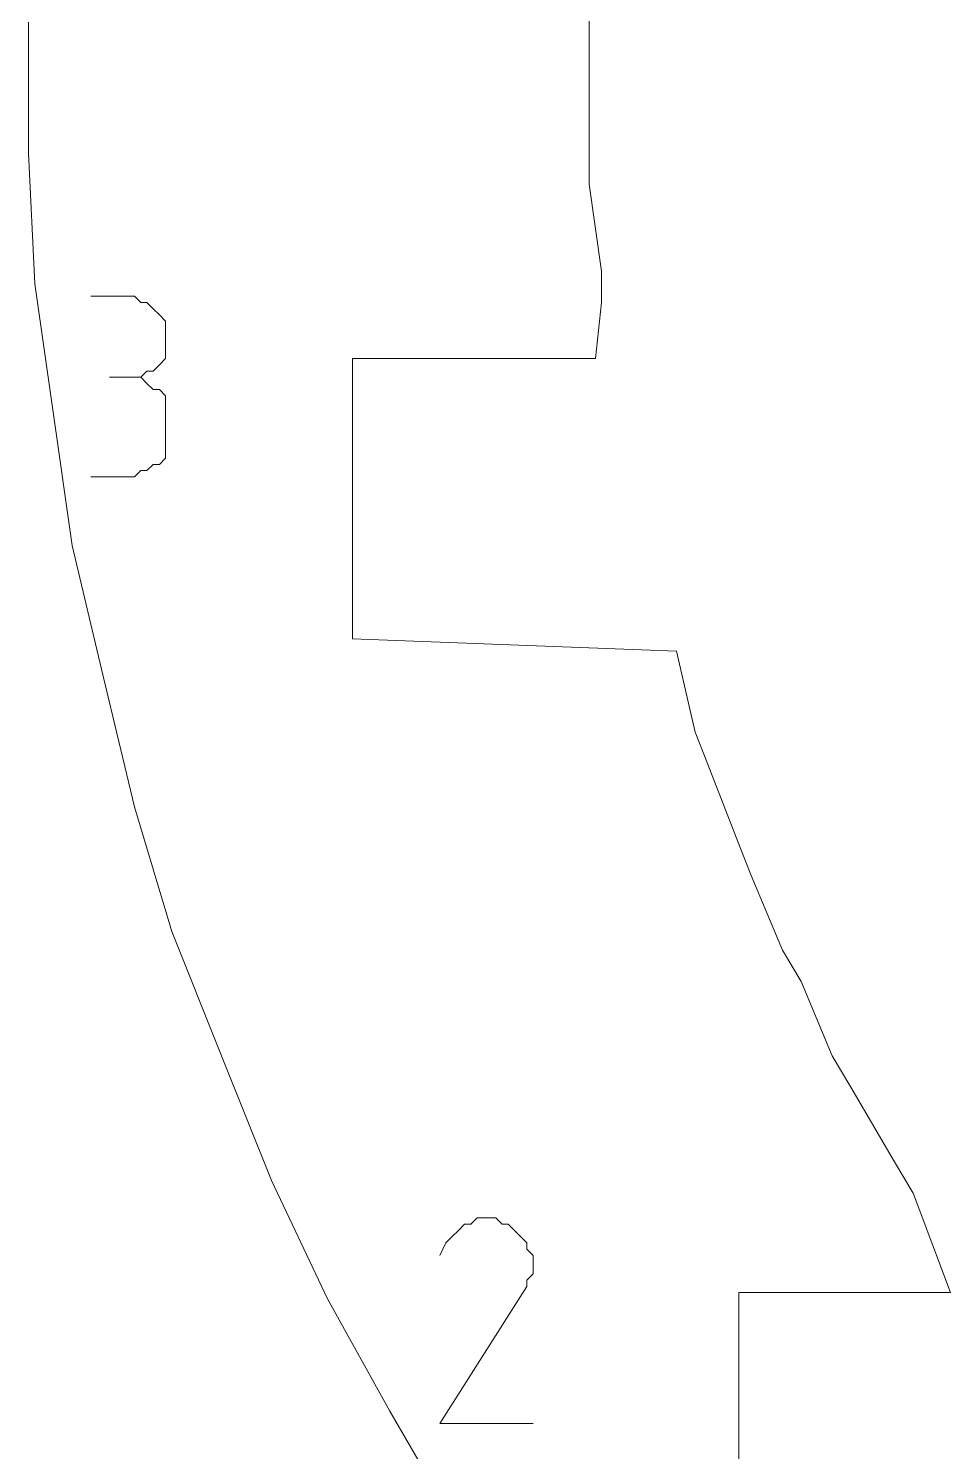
# Model space of a CAD drawing. Header units: centimetres. Extents: x -10.4 to 10.4, y -10.8 to 7.6.
# Drawn here: x 0.091 to 0.929, y -9.502 to -8.209 of the extents above; entities that cross this region are included whole.
import ezdxf
from ezdxf.lldxf.tags import DXFTag

# ---------------------------------------------------------------- set-up
doc = ezdxf.new("R2010")
doc.units = ezdxf.units.CM
doc.header["$MEASUREMENT"] = 0
doc.layers.add('layer 1', color=7, linetype='Continuous')
tags = doc.linetypes.add('New Line1208', pattern=[0.2, 0.1, -0.1]).pattern_tags.tags
tags[6:7] = [DXFTag(74, 4), DXFTag(75, 0), DXFTag(340, '0'), DXFTag(46, 1.0), DXFTag(50, 0.0), DXFTag(44, 0.0), DXFTag(45, 0.0)]
tags[4:5] = [DXFTag(74, 4), DXFTag(75, 0), DXFTag(340, '0'), DXFTag(46, 1.0), DXFTag(50, 0.0), DXFTag(44, 0.0), DXFTag(45, 0.0)]
tags = doc.linetypes.add('New Line1209', pattern=[0.2, 0.1, -0.1]).pattern_tags.tags
tags[6:7] = [DXFTag(74, 4), DXFTag(75, 0), DXFTag(340, '0'), DXFTag(46, 1.0), DXFTag(50, 0.0), DXFTag(44, 0.0), DXFTag(45, 0.0)]
tags[4:5] = [DXFTag(74, 4), DXFTag(75, 0), DXFTag(340, '0'), DXFTag(46, 1.0), DXFTag(50, 0.0), DXFTag(44, 0.0), DXFTag(45, 0.0)]
tags = doc.linetypes.add('New Line1210', pattern=[0.2, 0.1, -0.1]).pattern_tags.tags
tags[6:7] = [DXFTag(74, 4), DXFTag(75, 0), DXFTag(340, '0'), DXFTag(46, 1.0), DXFTag(50, 0.0), DXFTag(44, 0.0), DXFTag(45, 0.0)]
tags[4:5] = [DXFTag(74, 4), DXFTag(75, 0), DXFTag(340, '0'), DXFTag(46, 1.0), DXFTag(50, 0.0), DXFTag(44, 0.0), DXFTag(45, 0.0)]
tags = doc.linetypes.add('New Line1211', pattern=[0.2, 0.1, -0.1]).pattern_tags.tags
tags[6:7] = [DXFTag(74, 4), DXFTag(75, 0), DXFTag(340, '0'), DXFTag(46, 1.0), DXFTag(50, 0.0), DXFTag(44, 0.0), DXFTag(45, 0.0)]
tags[4:5] = [DXFTag(74, 4), DXFTag(75, 0), DXFTag(340, '0'), DXFTag(46, 1.0), DXFTag(50, 0.0), DXFTag(44, 0.0), DXFTag(45, 0.0)]
tags = doc.linetypes.add('New Line1212', pattern=[0.2, 0.1, -0.1]).pattern_tags.tags
tags[6:7] = [DXFTag(74, 4), DXFTag(75, 0), DXFTag(340, '0'), DXFTag(46, 1.0), DXFTag(50, 0.0), DXFTag(44, 0.0), DXFTag(45, 0.0)]
tags[4:5] = [DXFTag(74, 4), DXFTag(75, 0), DXFTag(340, '0'), DXFTag(46, 1.0), DXFTag(50, 0.0), DXFTag(44, 0.0), DXFTag(45, 0.0)]
tags = doc.linetypes.add('New Line1213', pattern=[0.2, 0.1, -0.1]).pattern_tags.tags
tags[6:7] = [DXFTag(74, 4), DXFTag(75, 0), DXFTag(340, '0'), DXFTag(46, 1.0), DXFTag(50, 0.0), DXFTag(44, 0.0), DXFTag(45, 0.0)]
tags[4:5] = [DXFTag(74, 4), DXFTag(75, 0), DXFTag(340, '0'), DXFTag(46, 1.0), DXFTag(50, 0.0), DXFTag(44, 0.0), DXFTag(45, 0.0)]
tags = doc.linetypes.add('New Line1214', pattern=[0.2, 0.1, -0.1]).pattern_tags.tags
tags[6:7] = [DXFTag(74, 4), DXFTag(75, 0), DXFTag(340, '0'), DXFTag(46, 1.0), DXFTag(50, 0.0), DXFTag(44, 0.0), DXFTag(45, 0.0)]
tags[4:5] = [DXFTag(74, 4), DXFTag(75, 0), DXFTag(340, '0'), DXFTag(46, 1.0), DXFTag(50, 0.0), DXFTag(44, 0.0), DXFTag(45, 0.0)]
tags = doc.linetypes.add('New Line1215', pattern=[0.2, 0.1, -0.1]).pattern_tags.tags
tags[6:7] = [DXFTag(74, 4), DXFTag(75, 0), DXFTag(340, '0'), DXFTag(46, 1.0), DXFTag(50, 0.0), DXFTag(44, 0.0), DXFTag(45, 0.0)]
tags[4:5] = [DXFTag(74, 4), DXFTag(75, 0), DXFTag(340, '0'), DXFTag(46, 1.0), DXFTag(50, 0.0), DXFTag(44, 0.0), DXFTag(45, 0.0)]
tags = doc.linetypes.add('New Line1216', pattern=[0.2, 0.1, -0.1]).pattern_tags.tags
tags[6:7] = [DXFTag(74, 4), DXFTag(75, 0), DXFTag(340, '0'), DXFTag(46, 1.0), DXFTag(50, 0.0), DXFTag(44, 0.0), DXFTag(45, 0.0)]
tags[4:5] = [DXFTag(74, 4), DXFTag(75, 0), DXFTag(340, '0'), DXFTag(46, 1.0), DXFTag(50, 0.0), DXFTag(44, 0.0), DXFTag(45, 0.0)]
tags = doc.linetypes.add('New Line1217', pattern=[0.2, 0.1, -0.1]).pattern_tags.tags
tags[6:7] = [DXFTag(74, 4), DXFTag(75, 0), DXFTag(340, '0'), DXFTag(46, 1.0), DXFTag(50, 0.0), DXFTag(44, 0.0), DXFTag(45, 0.0)]
tags[4:5] = [DXFTag(74, 4), DXFTag(75, 0), DXFTag(340, '0'), DXFTag(46, 1.0), DXFTag(50, 0.0), DXFTag(44, 0.0), DXFTag(45, 0.0)]
tags = doc.linetypes.add('New Line1218', pattern=[0.2, 0.1, -0.1]).pattern_tags.tags
tags[6:7] = [DXFTag(74, 4), DXFTag(75, 0), DXFTag(340, '0'), DXFTag(46, 1.0), DXFTag(50, 0.0), DXFTag(44, 0.0), DXFTag(45, 0.0)]
tags[4:5] = [DXFTag(74, 4), DXFTag(75, 0), DXFTag(340, '0'), DXFTag(46, 1.0), DXFTag(50, 0.0), DXFTag(44, 0.0), DXFTag(45, 0.0)]
tags = doc.linetypes.add('New Line1219', pattern=[0.2, 0.1, -0.1]).pattern_tags.tags
tags[6:7] = [DXFTag(74, 4), DXFTag(75, 0), DXFTag(340, '0'), DXFTag(46, 1.0), DXFTag(50, 0.0), DXFTag(44, 0.0), DXFTag(45, 0.0)]
tags[4:5] = [DXFTag(74, 4), DXFTag(75, 0), DXFTag(340, '0'), DXFTag(46, 1.0), DXFTag(50, 0.0), DXFTag(44, 0.0), DXFTag(45, 0.0)]
tags = doc.linetypes.add('New Line1220', pattern=[0.2, 0.1, -0.1]).pattern_tags.tags
tags[6:7] = [DXFTag(74, 4), DXFTag(75, 0), DXFTag(340, '0'), DXFTag(46, 1.0), DXFTag(50, 0.0), DXFTag(44, 0.0), DXFTag(45, 0.0)]
tags[4:5] = [DXFTag(74, 4), DXFTag(75, 0), DXFTag(340, '0'), DXFTag(46, 1.0), DXFTag(50, 0.0), DXFTag(44, 0.0), DXFTag(45, 0.0)]
tags = doc.linetypes.add('New Line1221', pattern=[0.2, 0.1, -0.1]).pattern_tags.tags
tags[6:7] = [DXFTag(74, 4), DXFTag(75, 0), DXFTag(340, '0'), DXFTag(46, 1.0), DXFTag(50, 0.0), DXFTag(44, 0.0), DXFTag(45, 0.0)]
tags[4:5] = [DXFTag(74, 4), DXFTag(75, 0), DXFTag(340, '0'), DXFTag(46, 1.0), DXFTag(50, 0.0), DXFTag(44, 0.0), DXFTag(45, 0.0)]
tags = doc.linetypes.add('New Line1222', pattern=[0.2, 0.1, -0.1]).pattern_tags.tags
tags[6:7] = [DXFTag(74, 4), DXFTag(75, 0), DXFTag(340, '0'), DXFTag(46, 1.0), DXFTag(50, 0.0), DXFTag(44, 0.0), DXFTag(45, 0.0)]
tags[4:5] = [DXFTag(74, 4), DXFTag(75, 0), DXFTag(340, '0'), DXFTag(46, 1.0), DXFTag(50, 0.0), DXFTag(44, 0.0), DXFTag(45, 0.0)]
tags = doc.linetypes.add('New Line1223', pattern=[0.2, 0.1, -0.1]).pattern_tags.tags
tags[6:7] = [DXFTag(74, 4), DXFTag(75, 0), DXFTag(340, '0'), DXFTag(46, 1.0), DXFTag(50, 0.0), DXFTag(44, 0.0), DXFTag(45, 0.0)]
tags[4:5] = [DXFTag(74, 4), DXFTag(75, 0), DXFTag(340, '0'), DXFTag(46, 1.0), DXFTag(50, 0.0), DXFTag(44, 0.0), DXFTag(45, 0.0)]
tags = doc.linetypes.add('New Line1224', pattern=[0.2, 0.1, -0.1]).pattern_tags.tags
tags[6:7] = [DXFTag(74, 4), DXFTag(75, 0), DXFTag(340, '0'), DXFTag(46, 1.0), DXFTag(50, 0.0), DXFTag(44, 0.0), DXFTag(45, 0.0)]
tags[4:5] = [DXFTag(74, 4), DXFTag(75, 0), DXFTag(340, '0'), DXFTag(46, 1.0), DXFTag(50, 0.0), DXFTag(44, 0.0), DXFTag(45, 0.0)]
tags = doc.linetypes.add('New Line1225', pattern=[0.2, 0.1, -0.1]).pattern_tags.tags
tags[6:7] = [DXFTag(74, 4), DXFTag(75, 0), DXFTag(340, '0'), DXFTag(46, 1.0), DXFTag(50, 0.0), DXFTag(44, 0.0), DXFTag(45, 0.0)]
tags[4:5] = [DXFTag(74, 4), DXFTag(75, 0), DXFTag(340, '0'), DXFTag(46, 1.0), DXFTag(50, 0.0), DXFTag(44, 0.0), DXFTag(45, 0.0)]
tags = doc.linetypes.add('New Line1226', pattern=[0.2, 0.1, -0.1]).pattern_tags.tags
tags[6:7] = [DXFTag(74, 4), DXFTag(75, 0), DXFTag(340, '0'), DXFTag(46, 1.0), DXFTag(50, 0.0), DXFTag(44, 0.0), DXFTag(45, 0.0)]
tags[4:5] = [DXFTag(74, 4), DXFTag(75, 0), DXFTag(340, '0'), DXFTag(46, 1.0), DXFTag(50, 0.0), DXFTag(44, 0.0), DXFTag(45, 0.0)]
tags = doc.linetypes.add('New Line1227', pattern=[0.2, 0.1, -0.1]).pattern_tags.tags
tags[6:7] = [DXFTag(74, 4), DXFTag(75, 0), DXFTag(340, '0'), DXFTag(46, 1.0), DXFTag(50, 0.0), DXFTag(44, 0.0), DXFTag(45, 0.0)]
tags[4:5] = [DXFTag(74, 4), DXFTag(75, 0), DXFTag(340, '0'), DXFTag(46, 1.0), DXFTag(50, 0.0), DXFTag(44, 0.0), DXFTag(45, 0.0)]
tags = doc.linetypes.add('New Line1228', pattern=[0.2, 0.1, -0.1]).pattern_tags.tags
tags[6:7] = [DXFTag(74, 4), DXFTag(75, 0), DXFTag(340, '0'), DXFTag(46, 1.0), DXFTag(50, 0.0), DXFTag(44, 0.0), DXFTag(45, 0.0)]
tags[4:5] = [DXFTag(74, 4), DXFTag(75, 0), DXFTag(340, '0'), DXFTag(46, 1.0), DXFTag(50, 0.0), DXFTag(44, 0.0), DXFTag(45, 0.0)]
tags = doc.linetypes.add('New Line1229', pattern=[0.2, 0.1, -0.1]).pattern_tags.tags
tags[6:7] = [DXFTag(74, 4), DXFTag(75, 0), DXFTag(340, '0'), DXFTag(46, 1.0), DXFTag(50, 0.0), DXFTag(44, 0.0), DXFTag(45, 0.0)]
tags[4:5] = [DXFTag(74, 4), DXFTag(75, 0), DXFTag(340, '0'), DXFTag(46, 1.0), DXFTag(50, 0.0), DXFTag(44, 0.0), DXFTag(45, 0.0)]
tags = doc.linetypes.add('New Line1230', pattern=[0.2, 0.1, -0.1]).pattern_tags.tags
tags[6:7] = [DXFTag(74, 4), DXFTag(75, 0), DXFTag(340, '0'), DXFTag(46, 1.0), DXFTag(50, 0.0), DXFTag(44, 0.0), DXFTag(45, 0.0)]
tags[4:5] = [DXFTag(74, 4), DXFTag(75, 0), DXFTag(340, '0'), DXFTag(46, 1.0), DXFTag(50, 0.0), DXFTag(44, 0.0), DXFTag(45, 0.0)]
tags = doc.linetypes.add('New Line1330', pattern=[0.2, 0.1, -0.1]).pattern_tags.tags
tags[6:7] = [DXFTag(74, 4), DXFTag(75, 0), DXFTag(340, '0'), DXFTag(46, 1.0), DXFTag(50, 0.0), DXFTag(44, 0.0), DXFTag(45, 0.0)]
tags[4:5] = [DXFTag(74, 4), DXFTag(75, 0), DXFTag(340, '0'), DXFTag(46, 1.0), DXFTag(50, 0.0), DXFTag(44, 0.0), DXFTag(45, 0.0)]
tags = doc.linetypes.add('New Line1331', pattern=[0.2, 0.1, -0.1]).pattern_tags.tags
tags[6:7] = [DXFTag(74, 4), DXFTag(75, 0), DXFTag(340, '0'), DXFTag(46, 1.0), DXFTag(50, 0.0), DXFTag(44, 0.0), DXFTag(45, 0.0)]
tags[4:5] = [DXFTag(74, 4), DXFTag(75, 0), DXFTag(340, '0'), DXFTag(46, 1.0), DXFTag(50, 0.0), DXFTag(44, 0.0), DXFTag(45, 0.0)]
tags = doc.linetypes.add('New Line1332', pattern=[0.2, 0.1, -0.1]).pattern_tags.tags
tags[6:7] = [DXFTag(74, 4), DXFTag(75, 0), DXFTag(340, '0'), DXFTag(46, 1.0), DXFTag(50, 0.0), DXFTag(44, 0.0), DXFTag(45, 0.0)]
tags[4:5] = [DXFTag(74, 4), DXFTag(75, 0), DXFTag(340, '0'), DXFTag(46, 1.0), DXFTag(50, 0.0), DXFTag(44, 0.0), DXFTag(45, 0.0)]
tags = doc.linetypes.add('New Line1333', pattern=[0.2, 0.1, -0.1]).pattern_tags.tags
tags[6:7] = [DXFTag(74, 4), DXFTag(75, 0), DXFTag(340, '0'), DXFTag(46, 1.0), DXFTag(50, 0.0), DXFTag(44, 0.0), DXFTag(45, 0.0)]
tags[4:5] = [DXFTag(74, 4), DXFTag(75, 0), DXFTag(340, '0'), DXFTag(46, 1.0), DXFTag(50, 0.0), DXFTag(44, 0.0), DXFTag(45, 0.0)]
tags = doc.linetypes.add('New Line1334', pattern=[0.2, 0.1, -0.1]).pattern_tags.tags
tags[6:7] = [DXFTag(74, 4), DXFTag(75, 0), DXFTag(340, '0'), DXFTag(46, 1.0), DXFTag(50, 0.0), DXFTag(44, 0.0), DXFTag(45, 0.0)]
tags[4:5] = [DXFTag(74, 4), DXFTag(75, 0), DXFTag(340, '0'), DXFTag(46, 1.0), DXFTag(50, 0.0), DXFTag(44, 0.0), DXFTag(45, 0.0)]
tags = doc.linetypes.add('New Line1335', pattern=[0.2, 0.1, -0.1]).pattern_tags.tags
tags[6:7] = [DXFTag(74, 4), DXFTag(75, 0), DXFTag(340, '0'), DXFTag(46, 1.0), DXFTag(50, 0.0), DXFTag(44, 0.0), DXFTag(45, 0.0)]
tags[4:5] = [DXFTag(74, 4), DXFTag(75, 0), DXFTag(340, '0'), DXFTag(46, 1.0), DXFTag(50, 0.0), DXFTag(44, 0.0), DXFTag(45, 0.0)]
tags = doc.linetypes.add('New Line1336', pattern=[0.2, 0.1, -0.1]).pattern_tags.tags
tags[6:7] = [DXFTag(74, 4), DXFTag(75, 0), DXFTag(340, '0'), DXFTag(46, 1.0), DXFTag(50, 0.0), DXFTag(44, 0.0), DXFTag(45, 0.0)]
tags[4:5] = [DXFTag(74, 4), DXFTag(75, 0), DXFTag(340, '0'), DXFTag(46, 1.0), DXFTag(50, 0.0), DXFTag(44, 0.0), DXFTag(45, 0.0)]
tags = doc.linetypes.add('New Line1337', pattern=[0.2, 0.1, -0.1]).pattern_tags.tags
tags[6:7] = [DXFTag(74, 4), DXFTag(75, 0), DXFTag(340, '0'), DXFTag(46, 1.0), DXFTag(50, 0.0), DXFTag(44, 0.0), DXFTag(45, 0.0)]
tags[4:5] = [DXFTag(74, 4), DXFTag(75, 0), DXFTag(340, '0'), DXFTag(46, 1.0), DXFTag(50, 0.0), DXFTag(44, 0.0), DXFTag(45, 0.0)]
tags = doc.linetypes.add('New Line1338', pattern=[0.2, 0.1, -0.1]).pattern_tags.tags
tags[6:7] = [DXFTag(74, 4), DXFTag(75, 0), DXFTag(340, '0'), DXFTag(46, 1.0), DXFTag(50, 0.0), DXFTag(44, 0.0), DXFTag(45, 0.0)]
tags[4:5] = [DXFTag(74, 4), DXFTag(75, 0), DXFTag(340, '0'), DXFTag(46, 1.0), DXFTag(50, 0.0), DXFTag(44, 0.0), DXFTag(45, 0.0)]
tags = doc.linetypes.add('New Line1339', pattern=[0.2, 0.1, -0.1]).pattern_tags.tags
tags[6:7] = [DXFTag(74, 4), DXFTag(75, 0), DXFTag(340, '0'), DXFTag(46, 1.0), DXFTag(50, 0.0), DXFTag(44, 0.0), DXFTag(45, 0.0)]
tags[4:5] = [DXFTag(74, 4), DXFTag(75, 0), DXFTag(340, '0'), DXFTag(46, 1.0), DXFTag(50, 0.0), DXFTag(44, 0.0), DXFTag(45, 0.0)]
tags = doc.linetypes.add('New Line1340', pattern=[0.2, 0.1, -0.1]).pattern_tags.tags
tags[6:7] = [DXFTag(74, 4), DXFTag(75, 0), DXFTag(340, '0'), DXFTag(46, 1.0), DXFTag(50, 0.0), DXFTag(44, 0.0), DXFTag(45, 0.0)]
tags[4:5] = [DXFTag(74, 4), DXFTag(75, 0), DXFTag(340, '0'), DXFTag(46, 1.0), DXFTag(50, 0.0), DXFTag(44, 0.0), DXFTag(45, 0.0)]
tags = doc.linetypes.add('New Line1341', pattern=[0.2, 0.1, -0.1]).pattern_tags.tags
tags[6:7] = [DXFTag(74, 4), DXFTag(75, 0), DXFTag(340, '0'), DXFTag(46, 1.0), DXFTag(50, 0.0), DXFTag(44, 0.0), DXFTag(45, 0.0)]
tags[4:5] = [DXFTag(74, 4), DXFTag(75, 0), DXFTag(340, '0'), DXFTag(46, 1.0), DXFTag(50, 0.0), DXFTag(44, 0.0), DXFTag(45, 0.0)]

msp = doc.modelspace()

# ---------------------------------------------------------------- linework, layer by layer
at = {"layer": 'layer 1', "color": 5, "linetype": 'New Line1230', "lineweight": 9}
msp.add_open_spline([(0.60066, -8.21455), (0.60066, -8.21455), (0.60066, -8.13536), (0.60066, -8.13536)], degree=3, dxfattribs=at)
at = {"layer": 'layer 1', "color": 5, "linetype": 'New Line1330', "lineweight": 9}
msp.add_open_spline([(0.09139, -8.20318), (0.09139, -8.20318), (0.09139, -8.32203), (0.09139, -8.32203)], degree=3, dxfattribs=at)
at = {"layer": 'layer 1', "color": 5, "linetype": 'New Line1229', "lineweight": 9}
msp.add_open_spline([(0.60066, -8.24284), (0.60066, -8.24284), (0.60066, -8.21455), (0.60066, -8.21455)], degree=3, dxfattribs=at)
at = {"layer": 'layer 1', "color": 5, "linetype": 'New Line1228', "lineweight": 9}
msp.add_open_spline([(0.60066, -8.32203), (0.60066, -8.32203), (0.60066, -8.24284), (0.60066, -8.24284)], degree=3, dxfattribs=at)
at = {"layer": 'layer 1', "color": 5, "linetype": 'New Line1331', "lineweight": 9}
msp.add_open_spline([(0.09139, -8.32203), (0.09139, -8.32203), (0.09708, -8.44089), (0.09708, -8.44089)], degree=3, dxfattribs=at)
at = {"layer": 'layer 1', "color": 5, "linetype": 'New Line1227', "lineweight": 9}
msp.add_open_spline([(0.60066, -8.35033), (0.60066, -8.35033), (0.60066, -8.32203), (0.60066, -8.32203)], degree=3, dxfattribs=at)
at = {"layer": 'layer 1', "color": 5, "linetype": 'New Line1226', "lineweight": 9}
msp.add_open_spline([(0.61189, -8.42951), (0.61189, -8.42951), (0.60066, -8.35033), (0.60066, -8.35033)], degree=3, dxfattribs=at)
at = {"layer": 'layer 1', "color": 5, "linetype": 'New Line1332', "lineweight": 9}
msp.add_open_spline([(0.09708, -8.44089), (0.09708, -8.44089), (0.114, -8.5596), (0.114, -8.5596)], degree=3, dxfattribs=at)
at = {"layer": 'layer 1', "color": 5, "linetype": 'New Line1225', "lineweight": 9}
msp.add_open_spline([(0.61189, -8.45781), (0.61189, -8.45781), (0.61189, -8.42951), (0.61189, -8.42951)], degree=3, dxfattribs=at)
at = {"layer": 'layer 1', "color": 1, "lineweight": 20}
for points in [[(0.18196, -8.45212), (0.18196, -8.45212), (0.14797, -8.45212), (0.14797, -8.45212)], [(0.18764, -8.45212), (0.18764, -8.45212), (0.18196, -8.45212), (0.18196, -8.45212)], [(0.19333, -8.45781), (0.19333, -8.45781), (0.18764, -8.45212), (0.18764, -8.45212)], [(0.19888, -8.45781), (0.19888, -8.45781), (0.19333, -8.45781), (0.19333, -8.45781)], [(0.20456, -8.46349), (0.20456, -8.46349), (0.19888, -8.45781), (0.19888, -8.45781)], [(0.21025, -8.46918), (0.21025, -8.46918), (0.20456, -8.46349), (0.20456, -8.46349)], [(0.21594, -8.47473), (0.21594, -8.47473), (0.21025, -8.46918), (0.21025, -8.46918)], [(0.21594, -8.4861), (0.21594, -8.4861), (0.21594, -8.47473), (0.21594, -8.47473)], [(0.21594, -8.47473), (0.21594, -8.47473), (0.21594, -8.47473), (0.21594, -8.47473)], [(0.21594, -8.49179), (0.21594, -8.49179), (0.21594, -8.4861), (0.21594, -8.4861)], [(0.21594, -8.49748), (0.21594, -8.49748), (0.21594, -8.49179), (0.21594, -8.49179)], [(0.21594, -8.49179), (0.21594, -8.49179), (0.21594, -8.49179), (0.21594, -8.49179)], [(0.21594, -8.50301), (0.21594, -8.50301), (0.21594, -8.49748), (0.21594, -8.49748)], [(0.21594, -8.5087), (0.21594, -8.5087), (0.21594, -8.50301), (0.21594, -8.50301)], [(0.20456, -8.52008), (0.20456, -8.52008), (0.21025, -8.51439), (0.21025, -8.51439)], [(0.21025, -8.51439), (0.21025, -8.51439), (0.21594, -8.5087), (0.21594, -8.5087)], [(0.18196, -8.52562), (0.18196, -8.52562), (0.16504, -8.52562), (0.16504, -8.52562)], [(0.16504, -8.52562), (0.16504, -8.52562), (0.18196, -8.52562), (0.18196, -8.52562)], [(0.18764, -8.52562), (0.18764, -8.52562), (0.18196, -8.52562), (0.18196, -8.52562)], [(0.18196, -8.52562), (0.18196, -8.52562), (0.18196, -8.52562), (0.18196, -8.52562)], [(0.18196, -8.52562), (0.18196, -8.52562), (0.18764, -8.52562), (0.18764, -8.52562)], [(0.19333, -8.52562), (0.19333, -8.52562), (0.18764, -8.52562), (0.18764, -8.52562)], [(0.18764, -8.52562), (0.18764, -8.52562), (0.19333, -8.52562), (0.19333, -8.52562)], [(0.19333, -8.52562), (0.19333, -8.52562), (0.19888, -8.52008), (0.19888, -8.52008)], [(0.19888, -8.53131), (0.19888, -8.53131), (0.19333, -8.52562), (0.19333, -8.52562)], [(0.19888, -8.52008), (0.19888, -8.52008), (0.20456, -8.52008), (0.20456, -8.52008)], [(0.20456, -8.537), (0.20456, -8.537), (0.19888, -8.53131), (0.19888, -8.53131)], [(0.21025, -8.537), (0.21025, -8.537), (0.20456, -8.537), (0.20456, -8.537)], [(0.21594, -8.54269), (0.21594, -8.54269), (0.21025, -8.537), (0.21025, -8.537)], [(0.21594, -8.54838), (0.21594, -8.54838), (0.21594, -8.54269), (0.21594, -8.54269)], [(0.21594, -8.55391), (0.21594, -8.55391), (0.21594, -8.54838), (0.21594, -8.54838)], [(0.21594, -8.5596), (0.21594, -8.5596), (0.21594, -8.55391), (0.21594, -8.55391)], [(0.21594, -8.57667), (0.21594, -8.57667), (0.21594, -8.5596), (0.21594, -8.5596)], [(0.21594, -8.5596), (0.21594, -8.5596), (0.21594, -8.5596), (0.21594, -8.5596)], [(0.21594, -8.58789), (0.21594, -8.58789), (0.21594, -8.57667), (0.21594, -8.57667)], [(0.21594, -8.59358), (0.21594, -8.59358), (0.21594, -8.58789), (0.21594, -8.58789)], [(0.21594, -8.59927), (0.21594, -8.59927), (0.21594, -8.59358), (0.21594, -8.59358)], [(0.19888, -8.6105), (0.19888, -8.6105), (0.20456, -8.60496), (0.20456, -8.60496)], [(0.20456, -8.60496), (0.20456, -8.60496), (0.21025, -8.60496), (0.21025, -8.60496)], [(0.21025, -8.60496), (0.21025, -8.60496), (0.21594, -8.59927), (0.21594, -8.59927)], [(0.14797, -8.61619), (0.14797, -8.61619), (0.18196, -8.61619), (0.18196, -8.61619)], [(0.18196, -8.61619), (0.18196, -8.61619), (0.18196, -8.61619), (0.18196, -8.61619)], [(0.18196, -8.61619), (0.18196, -8.61619), (0.18764, -8.61619), (0.18764, -8.61619)], [(0.18764, -8.61619), (0.18764, -8.61619), (0.19333, -8.6105), (0.19333, -8.6105)], [(0.19333, -8.6105), (0.19333, -8.6105), (0.19888, -8.6105), (0.19888, -8.6105)], [(0.48749, -9.29521), (0.48749, -9.29521), (0.4818, -9.3009), (0.4818, -9.3009)], [(0.49318, -9.29521), (0.49318, -9.29521), (0.48749, -9.29521), (0.48749, -9.29521)], [(0.49887, -9.28952), (0.49887, -9.28952), (0.49318, -9.29521), (0.49318, -9.29521)], [(0.5044, -9.28952), (0.5044, -9.28952), (0.49887, -9.28952), (0.49887, -9.28952)], [(0.51578, -9.28952), (0.51578, -9.28952), (0.5044, -9.28952), (0.5044, -9.28952)], [(0.52147, -9.29521), (0.52147, -9.29521), (0.51578, -9.28952), (0.51578, -9.28952)], [(0.52716, -9.29521), (0.52716, -9.29521), (0.52147, -9.29521), (0.52147, -9.29521)], [(0.5327, -9.3009), (0.5327, -9.3009), (0.52716, -9.29521), (0.52716, -9.29521)], [(0.52716, -9.29521), (0.52716, -9.29521), (0.52716, -9.29521), (0.52716, -9.29521)], [(0.47612, -9.30644), (0.47612, -9.30644), (0.47057, -9.31213), (0.47057, -9.31213)], [(0.4818, -9.3009), (0.4818, -9.3009), (0.47612, -9.30644), (0.47612, -9.30644)], [(0.53839, -9.30644), (0.53839, -9.30644), (0.5327, -9.3009), (0.5327, -9.3009)], [(0.54408, -9.31213), (0.54408, -9.31213), (0.53839, -9.30644), (0.53839, -9.30644)], [(0.47057, -9.31213), (0.47057, -9.31213), (0.46488, -9.32351), (0.46488, -9.32351)], [(0.54408, -9.31782), (0.54408, -9.31782), (0.54408, -9.31213), (0.54408, -9.31213)], [(0.54976, -9.32351), (0.54976, -9.32351), (0.54408, -9.31782), (0.54408, -9.31782)], [(0.54976, -9.32905), (0.54976, -9.32905), (0.54976, -9.32351), (0.54976, -9.32351)], [(0.54976, -9.34043), (0.54976, -9.34043), (0.54976, -9.32905), (0.54976, -9.32905)], [(0.54408, -9.34612), (0.54408, -9.34612), (0.54976, -9.34043), (0.54976, -9.34043)], [(0.54408, -9.35181), (0.54408, -9.35181), (0.54408, -9.34612), (0.54408, -9.34612)], [(0.46488, -9.47621), (0.46488, -9.47621), (0.54408, -9.35181), (0.54408, -9.35181)], [(0.54408, -9.35181), (0.54408, -9.35181), (0.54408, -9.35181), (0.54408, -9.35181)], [(0.54408, -9.35181), (0.54408, -9.35181), (0.54408, -9.35181), (0.54408, -9.35181)], [(0.54408, -9.35181), (0.54408, -9.35181), (0.54408, -9.35181), (0.54408, -9.35181)], [(0.54408, -9.35181), (0.54408, -9.35181), (0.54408, -9.35181), (0.54408, -9.35181)], [(0.54408, -9.35181), (0.54408, -9.35181), (0.54408, -9.35181), (0.54408, -9.35181)], [(0.54408, -9.35181), (0.54408, -9.35181), (0.54408, -9.35181), (0.54408, -9.35181)], [(0.54408, -9.35181), (0.54408, -9.35181), (0.54408, -9.35181), (0.54408, -9.35181)], [(0.54408, -9.35181), (0.54408, -9.35181), (0.54408, -9.35181), (0.54408, -9.35181)], [(0.54408, -9.35181), (0.54408, -9.35181), (0.54408, -9.35181), (0.54408, -9.35181)], [(0.54408, -9.35181), (0.54408, -9.35181), (0.54408, -9.35181), (0.54408, -9.35181)], [(0.54408, -9.35181), (0.54408, -9.35181), (0.54408, -9.35181), (0.54408, -9.35181)], [(0.54976, -9.47621), (0.54976, -9.47621), (0.46488, -9.47621), (0.46488, -9.47621)]]:
    msp.add_open_spline(points, degree=3, dxfattribs=at)
at = {"layer": 'layer 1', "color": 5, "linetype": 'New Line1224', "lineweight": 9}
msp.add_open_spline([(0.60635, -8.5087), (0.60635, -8.5087), (0.61189, -8.45781), (0.61189, -8.45781)], degree=3, dxfattribs=at)
at = {"layer": 'layer 1', "color": 5, "linetype": 'New Line1222', "lineweight": 9}
msp.add_open_spline([(0.38569, -8.76334), (0.38569, -8.76334), (0.38569, -8.5087), (0.38569, -8.5087)], degree=3, dxfattribs=at)
at = {"layer": 'layer 1', "color": 5, "linetype": 'New Line1223', "lineweight": 9}
msp.add_open_spline([(0.38569, -8.5087), (0.38569, -8.5087), (0.60635, -8.5087), (0.60635, -8.5087)], degree=3, dxfattribs=at)
at = {"layer": 'layer 1', "color": 5, "linetype": 'New Line1333', "lineweight": 9}
msp.add_open_spline([(0.114, -8.5596), (0.114, -8.5596), (0.13106, -8.67846), (0.13106, -8.67846)], degree=3, dxfattribs=at)
at = {"layer": 'layer 1', "color": 5, "linetype": 'New Line1334', "lineweight": 9}
msp.add_open_spline([(0.13106, -8.67846), (0.13106, -8.67846), (0.15935, -8.79732), (0.15935, -8.79732)], degree=3, dxfattribs=at)
at = {"layer": 'layer 1', "color": 5, "linetype": 'New Line1221', "lineweight": 9}
msp.add_open_spline([(0.67985, -8.77456), (0.67985, -8.77456), (0.38569, -8.76334), (0.38569, -8.76334)], degree=3, dxfattribs=at)
at = {"layer": 'layer 1', "color": 5, "linetype": 'New Line1220', "lineweight": 9}
msp.add_open_spline([(0.69677, -8.84822), (0.69677, -8.84822), (0.67985, -8.77456), (0.67985, -8.77456)], degree=3, dxfattribs=at)
at = {"layer": 'layer 1', "color": 5, "linetype": 'New Line1335', "lineweight": 9}
msp.add_open_spline([(0.15935, -8.79732), (0.15935, -8.79732), (0.18764, -8.91603), (0.18764, -8.91603)], degree=3, dxfattribs=at)
at = {"layer": 'layer 1', "color": 5, "linetype": 'New Line1219', "lineweight": 9}
msp.add_open_spline([(0.70815, -8.87651), (0.70815, -8.87651), (0.69677, -8.84822), (0.69677, -8.84822)], degree=3, dxfattribs=at)
at = {"layer": 'layer 1', "color": 5, "linetype": 'New Line1218', "lineweight": 9}
msp.add_open_spline([(0.73643, -8.95001), (0.73643, -8.95001), (0.70815, -8.87651), (0.70815, -8.87651)], degree=3, dxfattribs=at)
at = {"layer": 'layer 1', "color": 5, "linetype": 'New Line1336', "lineweight": 9}
msp.add_open_spline([(0.18764, -8.91603), (0.18764, -8.91603), (0.22163, -9.02921), (0.22163, -9.02921)], degree=3, dxfattribs=at)
at = {"layer": 'layer 1', "color": 5, "linetype": 'New Line1217', "lineweight": 9}
msp.add_open_spline([(0.74781, -8.97831), (0.74781, -8.97831), (0.73643, -8.95001), (0.73643, -8.95001)], degree=3, dxfattribs=at)
at = {"layer": 'layer 1', "color": 5, "linetype": 'New Line1216', "lineweight": 9}
msp.add_open_spline([(0.77611, -9.04627), (0.77611, -9.04627), (0.74781, -8.97831), (0.74781, -8.97831)], degree=3, dxfattribs=at)
at = {"layer": 'layer 1', "color": 5, "linetype": 'New Line1337', "lineweight": 9}
msp.add_open_spline([(0.22163, -9.02921), (0.22163, -9.02921), (0.26684, -9.14237), (0.26684, -9.14237)], degree=3, dxfattribs=at)
at = {"layer": 'layer 1', "color": 5, "linetype": 'New Line1215', "lineweight": 9}
msp.add_open_spline([(0.79303, -9.07457), (0.79303, -9.07457), (0.77611, -9.04627), (0.77611, -9.04627)], degree=3, dxfattribs=at)
at = {"layer": 'layer 1', "color": 5, "linetype": 'New Line1214', "lineweight": 9}
msp.add_open_spline([(0.82131, -9.14237), (0.82131, -9.14237), (0.79303, -9.07457), (0.79303, -9.07457)], degree=3, dxfattribs=at)
at = {"layer": 'layer 1', "color": 5, "linetype": 'New Line1338', "lineweight": 9}
msp.add_open_spline([(0.26684, -9.14237), (0.26684, -9.14237), (0.31204, -9.25555), (0.31204, -9.25555)], degree=3, dxfattribs=at)
at = {"layer": 'layer 1', "color": 5, "linetype": 'New Line1213', "lineweight": 9}
msp.add_open_spline([(0.83824, -9.17067), (0.83824, -9.17067), (0.82131, -9.14237), (0.82131, -9.14237)], degree=3, dxfattribs=at)
at = {"layer": 'layer 1', "color": 5, "linetype": 'New Line1212', "lineweight": 9}
msp.add_open_spline([(0.8779, -9.23863), (0.8779, -9.23863), (0.83824, -9.17067), (0.83824, -9.17067)], degree=3, dxfattribs=at)
at = {"layer": 'layer 1', "color": 5, "linetype": 'New Line1211', "lineweight": 9}
msp.add_open_spline([(0.89482, -9.26693), (0.89482, -9.26693), (0.8779, -9.23863), (0.8779, -9.23863)], degree=3, dxfattribs=at)
at = {"layer": 'layer 1', "color": 5, "linetype": 'New Line1339', "lineweight": 9}
msp.add_open_spline([(0.31204, -9.25555), (0.31204, -9.25555), (0.36294, -9.36303), (0.36294, -9.36303)], degree=3, dxfattribs=at)
at = {"layer": 'layer 1', "color": 5, "linetype": 'New Line1210', "lineweight": 9}
msp.add_open_spline([(0.9288, -9.35734), (0.9288, -9.35734), (0.89482, -9.26693), (0.89482, -9.26693)], degree=3, dxfattribs=at)
at = {"layer": 'layer 1', "color": 5, "linetype": 'New Line1208', "lineweight": 9}
msp.add_open_spline([(0.73643, -9.61198), (0.73643, -9.61198), (0.73643, -9.35734), (0.73643, -9.35734)], degree=3, dxfattribs=at)
at = {"layer": 'layer 1', "color": 5, "linetype": 'New Line1209', "lineweight": 9}
msp.add_open_spline([(0.73643, -9.35734), (0.73643, -9.35734), (0.9288, -9.35734), (0.9288, -9.35734)], degree=3, dxfattribs=at)
at = {"layer": 'layer 1', "color": 5, "linetype": 'New Line1340', "lineweight": 9}
msp.add_open_spline([(0.36294, -9.36303), (0.36294, -9.36303), (0.41953, -9.46497), (0.41953, -9.46497)], degree=3, dxfattribs=at)
at = {"layer": 'layer 1', "color": 5, "linetype": 'New Line1341', "lineweight": 9}
msp.add_open_spline([(0.41953, -9.46497), (0.41953, -9.46497), (0.4818, -9.57246), (0.4818, -9.57246)], degree=3, dxfattribs=at)

doc.saveas('drawing.dxf')
